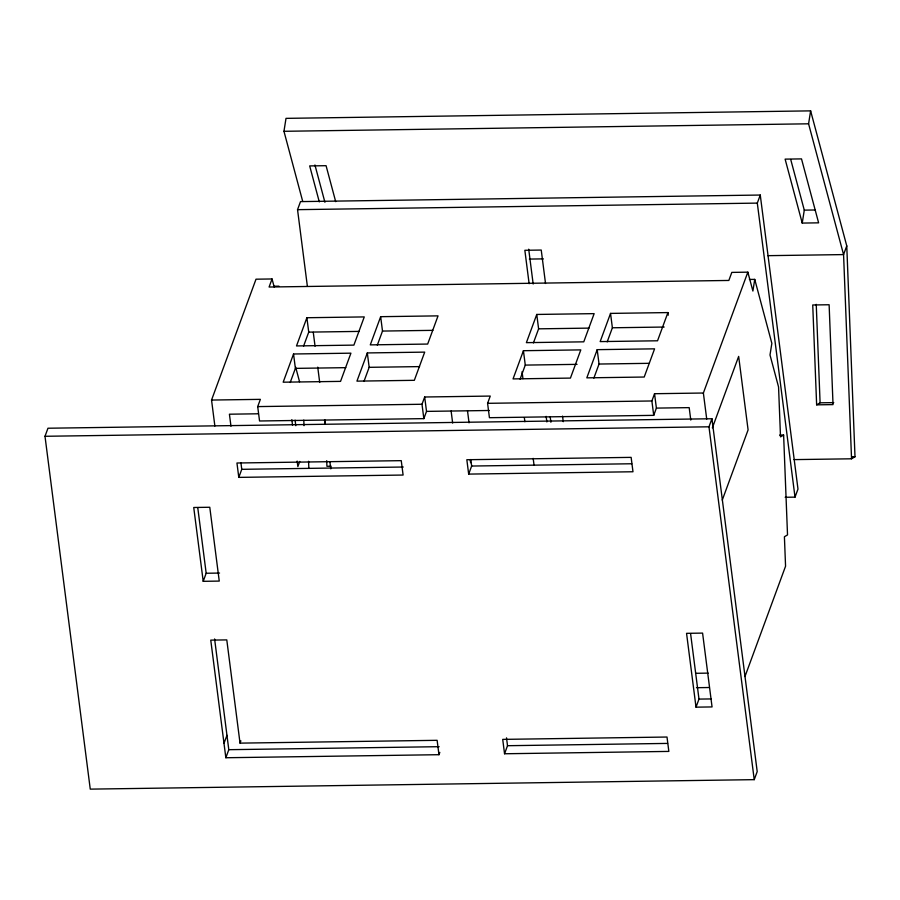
<?xml version="1.0" encoding="UTF-8"?>
<svg xmlns="http://www.w3.org/2000/svg" width="900" height="900" viewBox="0 0 900 900"><rect width="100%" height="100%" fill="white"/><g stroke="black" fill="none" stroke-linecap="round" stroke-linejoin="round"><path stroke-width="1.35" d="M302.715 201.409L283.961 131.299L286.009 118.361L810.63 110.869L846.765 245.903L855 456.772L851.546 458.798L794.036 459.619M749.396 279.461L754.74 279.382L752.895 291.037L747.844 272.16L731.812 272.396L728.842 280.451L269.089 287.021L272.048 278.966L256.016 279.191L211.545 400.05L214.875 426.049M851.546 458.798L843.57 254.588L808.582 123.806L810.63 110.869M802.226 223.076L785.115 159.131L801.506 158.895L818.617 222.84L802.226 223.076L804.285 210.139L790.729 159.514M45 436.286L47.97 428.231L711.945 418.748L757.204 771.592L754.234 779.648L90.259 789.131L45 436.286L708.975 426.803L711.945 418.748M307.373 286.312L297.54 209.666L300.51 201.611L760.264 195.041L797.985 489.082L795.015 497.137L785.171 497.284M747.844 272.16L703.373 393.019L654.548 393.716L656.393 408.105L653.726 415.35L489.431 417.701L487.586 403.324L490.252 396.067L424.676 397.001L426.521 411.39L423.844 418.635L259.549 420.986L257.704 406.598L260.37 399.353L211.545 400.05M238.792 477.382L236.947 463.005L401.254 460.654L403.099 475.043L238.792 477.382L241.763 469.327L240.919 462.791M203.209 581.321L193.736 507.488L209.779 507.262L219.251 581.085L203.209 581.321L206.179 573.255L197.775 507.791M293.546 353.993L283.174 382.196L340.549 381.375L350.921 353.171L293.546 353.993L295.391 368.381L290.205 382.478M306.889 317.734L296.505 345.938L353.891 345.116L364.264 316.912L306.889 317.734L308.734 332.123L303.536 346.219M299.745 461.43L297.855 466.594L297.146 461.081M367.324 352.935L356.94 381.139L414.326 380.317L424.699 352.125L367.324 352.935L369.169 367.324L363.971 381.42M380.655 316.688L370.282 344.88L427.669 344.059L438.041 315.866L380.655 316.688L382.5 331.065L377.314 345.161M223.999 743.355L226.958 735.3M439.819 752.4L438.964 754.695L225.844 757.744L228.803 749.689L214.605 638.955M438.964 754.695L437.119 740.317L240.03 743.13L240.874 740.824M423.844 418.635L421.999 404.257L424.676 397.001M468.675 474.098L466.83 459.72L631.136 457.369L632.981 471.757L468.675 474.098L471.645 466.043L470.801 459.506M523.429 350.707L513.045 378.911L570.431 378.09L580.804 349.886L523.429 350.707L525.274 365.096L520.076 379.192M536.76 314.449L526.387 342.652L583.774 341.831L594.146 313.639L536.76 314.449L538.605 328.838L533.419 342.934M597.195 349.661L586.822 377.854L644.209 377.032L654.581 348.84L597.195 349.661L599.04 364.039L593.854 378.135M610.538 313.402L600.165 341.595L657.54 340.785L667.924 312.581L610.538 313.402L612.383 327.78L607.196 341.876M504.551 753.761L502.706 739.384L667.001 737.033L668.846 751.41L504.551 753.761L507.51 745.706L506.509 737.854M653.726 415.35L651.881 400.973L654.548 393.716M795.015 497.137L757.305 203.107L760.264 195.041M712.361 427.871L738.664 356.4L748.091 429.907L722.273 500.085M846.765 245.903L843.57 254.588L767.824 255.667M696.015 707.164L686.554 633.33L702.585 633.105L712.058 706.928L696.015 707.164L698.985 699.097L690.592 633.634M744.964 676.553L785.565 566.201L784.406 536.738L787.523 534.926L783.619 435.071L779.614 435.127M816.637 404.843L833.029 404.606L829.125 304.751L812.734 304.976L816.637 404.843L820.091 402.817L833.749 402.626M783.619 435.071L780.514 436.882L778.556 386.955L770.006 354.983L771.851 343.339L754.74 279.382M283.961 131.299L808.582 123.806M297.54 209.666L757.305 203.107M804.285 210.139L815.209 209.981M529.358 259.076L543.386 258.874M273.6 286.256L278.944 286.178M308.734 332.123L359.111 331.402M382.5 331.065L432.889 330.345M538.605 328.838L588.994 328.118M612.383 327.78L664.166 327.037M295.391 368.381L345.769 367.661M369.169 367.324L419.546 366.604M525.274 365.096L577.046 364.354M599.04 364.039L649.429 363.319M257.704 406.598L421.999 404.257M487.586 403.324L651.881 400.973M258.12 413.786L229.421 414.202L230.974 426.229M426.521 411.39L489.308 410.49M656.393 408.105L689.186 407.632L690.784 420.064M852.199 456.817L855 456.772M331.132 466.234L326.925 466.29L326.711 460.699M241.763 469.327L403.256 467.021M471.645 466.043L631.732 463.759M206.179 573.255L219.544 573.064M695.891 673.301L708.188 673.121M696.454 687.701L709.009 687.521M698.985 699.097L711.011 698.929M228.803 749.689L439.132 746.685M507.51 745.706L667.597 743.411M335.7 201.656L326.07 165.69L309.679 165.915L319.298 201.893M314.933 164.97L324.923 202.275M272.048 278.966L274.207 287.044M295.639 367.11L299.554 381.757M708.975 426.803L754.234 779.648M703.373 393.019L706.725 419.119M667.924 312.581L668.25 315.191M545.524 283.489L541.238 250.054L524.846 250.29L529.132 283.725M562.534 416.126L563.254 421.695M528.705 249.199L533.171 284.017M550.181 416.666L550.89 422.235M546.142 416.363L546.863 421.931M522.056 371.689L522.945 378.664M533.171 458.359L534.071 465.322M524.351 417.645L524.88 421.751M467.505 410.805L469.046 422.831M470.205 459.923L470.565 462.69M451.114 411.03L452.655 423.067M313.267 332.303L315.056 346.241M317.745 367.144L319.702 382.466M324.529 420.098L325.069 424.271M329.895 461.902L330.795 468.866M295.099 420.176L295.796 425.689M291.836 419.726L292.545 425.239M240.03 743.13L226.789 639.9L210.757 640.125L225.844 757.744M816.244 304.346L820.091 402.817M325.125 420.131L325.282 424.327M308.576 461.284L308.846 468.214M303.795 420.109L304.009 425.655"/></g></svg>
